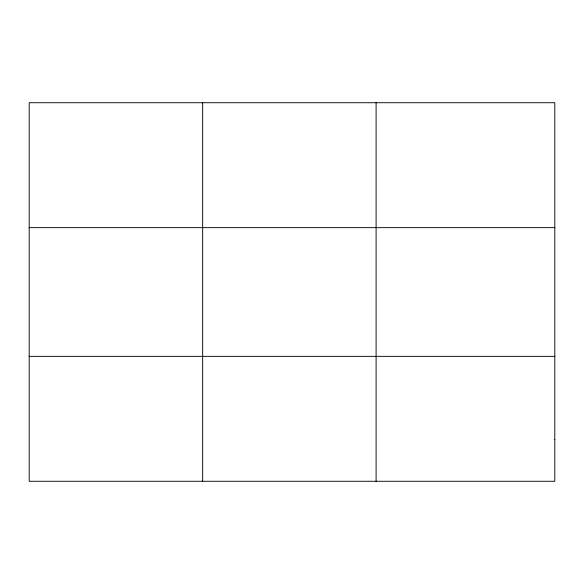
<?xml version="1.0" encoding="UTF-8"?>
<svg xmlns="http://www.w3.org/2000/svg" width="584" height="584" viewBox="0 0 584 584"><rect width="100%" height="100%" fill="white"/><g stroke="black" fill="none" stroke-linecap="round" stroke-linejoin="round"><path stroke-width="0.88" d="M202.648 481.274L202.648 102.726M376.096 481.274L376.096 102.726M29.2 227.643L554.8 227.643M29.2 356.357L554.8 356.357M554.8 439.635L554.8 481.274L29.2 481.274L29.2 102.726L554.8 102.726L554.8 439.635"/></g></svg>
